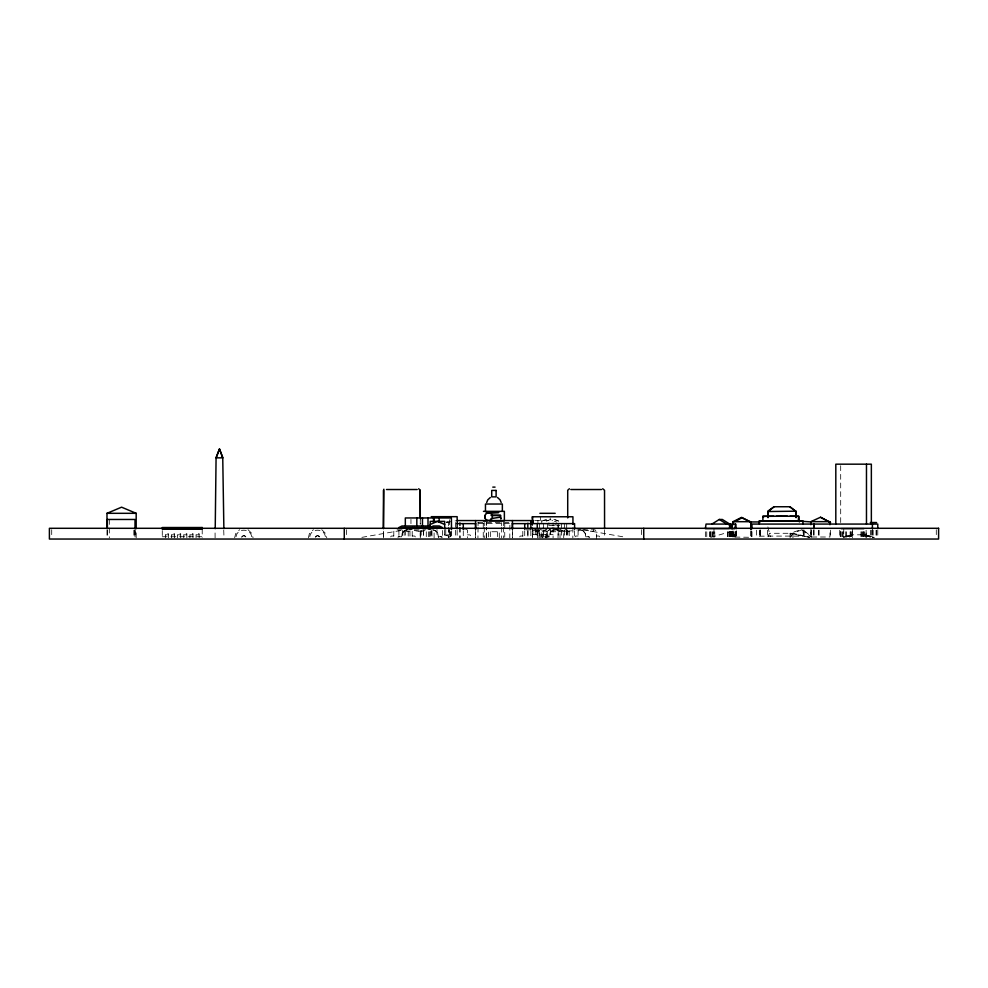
<?xml version="1.0" encoding="UTF-8"?>
<svg xmlns="http://www.w3.org/2000/svg" width="988" height="988" viewBox="0 0 988 988"><rect width="100%" height="100%" fill="white"/><g stroke="black" fill="none" stroke-linecap="round" stroke-linejoin="round"><path stroke-width="0.74" stroke-dasharray="4.94 3.71" d="M434.103 537.892L434.103 529.457M866.031 537.892L866.031 530.21M215.1 537.892L215.063 530.198M234.638 537.892L235.638 533.705L239.664 529.679M308.367 537.892L309.368 533.705L313.394 529.679M236.07 536.657C236.972 528.049 250.717 528.049 251.619 536.657M309.812 536.657C310.701 528.049 324.447 528.049 325.348 536.657M390.717 536.892L391.186 536.089L393.792 535.965M446.008 535.743L446.465 534.94L449.083 534.817M519.725 536.892L520.182 536.089L522.8 535.965M575.016 536.892L575.473 536.089L578.079 535.965M241.652 537.176L243.851 535.582L246.037 537.176M315.394 537.176L317.58 535.582L319.766 537.176M768.034 536.743L769.479 533.285L792.944 533.285L809.876 537.237M790.832 536.743L792.944 533.285L802.824 529.445L811.605 536.953M403.475 531.63L402.153 533.619L401.684 537.237M450.614 528.679L449.083 530.21L449.083 537.892M849.569 537.126L852.582 534.817L863.747 534.817L870.058 537.015M543.017 527.913L537.41 531.742L537.41 537.892M548.476 527.913L542.881 531.742L542.881 537.892L537.41 531.742L569.187 531.742L569.187 537.892M546.586 537.892L546.586 531.742L552.181 527.913M546.586 531.742L549.946 529.531M404.178 530.865L406.624 529.951M405.475 530.297L402.486 532.557L401.449 537.237M552.909 530.297L550.143 532.557L549.118 537.237M397.794 537.176L398.67 536.855M545.228 537.176L546.809 536.743M545.45 537.176L546.092 536.855M844.357 537.373L852.199 534.817L845.753 537.015M546.339 521.121L550.242 519.639L556.701 522.109M541.906 521.047L547.364 518.947M846.271 537.015L852.582 534.817M790.128 537.892L790.128 533.285L801.416 529.445L811.568 537.052M843.135 537.015L850.298 534.817M710.693 537.398L730.12 531.754L736.27 531.754L736.171 537.805L736.282 530.21M361.88 537.361L404.216 529.889M446.551 522.43L455.629 520.824M398.436 536.855L399.374 536.743M422.024 531.062L424.642 530.754M569.459 531.062L572.077 530.754M406.401 529.951L407.822 529.827M553.823 529.951L557.195 529.901M555.256 529.827C551.329 529.63 548.291 533.458 548.883 537.237M576.794 530L578.845 529.852M420.283 531.174L422.259 531.062M567.717 531.174L569.693 531.062M438.314 536.793L440.846 536.743M585.748 536.793L588.28 536.743M578.622 529.852L581.03 529.951M550.217 519.639L550.205 517.91M534.73 520.54L552.601 520.54M446.403 522.603L449.639 522.615L446.86 521.565M477.933 522.603L509.907 522.603L509.796 537.892M478.637 523.628L509.363 523.628M549.6 525.604L556.997 525.604M410.687 529.827L395.324 529.827L393.792 531.359L393.792 539.04M414.157 529.827L426.026 529.827M525.863 529.827L539.683 529.827L541.226 531.359L541.226 539.04M409.365 531.359L406.303 531.359L406.303 529.827M808.925 537.213L790.128 533.483L792.154 536.793M165.354 534.817L168.417 534.817M171.492 534.817L174.567 534.817M177.63 534.817L180.705 534.817M183.78 534.817L186.856 534.817M189.918 534.817L192.993 534.817M196.069 534.817L199.131 534.817M467.509 534.817L470.115 534.94L470.584 535.743M532.507 534.656L553.082 534.656M732.429 534.829L735.492 534.829M870.576 537.015L864.13 534.817L873.194 537.015M732.33 535.582L735.591 535.582L735.591 531.853M412.218 535.965L414.837 536.089L415.293 536.892M541.226 535.965L543.832 536.089L544.302 536.892M596.517 535.965L599.123 536.089L599.58 536.892M732.429 536.151L735.492 536.151M162.279 536.743L202.207 536.743M732.429 536.805L735.492 536.805M751.102 531.161L751.102 537.299L733.034 537.052L733.034 530.914M810.864 529.333L810.864 537.015L829.932 537.003L829.932 529.321M566.075 531.136L567.939 531.174M418.64 531.136L420.518 531.174M546.586 536.743L549.118 536.793M399.152 536.743L401.684 536.793M579.598 529.827L582.179 530.297M432.164 529.827L434.745 530.297L437.499 532.557M564.333 530.964L566.297 531.136M416.899 530.964L418.863 531.136M556.96 529.901L559.085 530.111M561.802 530.568L564.556 530.964M414.367 530.568L417.134 530.964M558.85 530.111L562.024 530.568M588.045 536.743L589.626 537.176M440.611 536.743L442.192 537.176M555.046 524.826L562.617 526.159M583.784 529.889L626.12 537.361M790.128 533.285L809.691 537.274M873.318 537.126L865.08 534.817L871.885 537.015M864.13 534.817L874.615 537.892M433.361 529.951C436.597 530.642 439.055 533.915 438.536 537.237M444.674 534.817L449.281 536.361L449.281 537.892M558.541 521.047L552.984 518.947L558.442 521.047M446.761 521.565L449.528 522.615M588.762 536.855L589.404 537.176M441.327 536.855L441.969 537.176M581.944 530.297L583.241 530.865M321.767 529.679L325.793 533.705L326.793 537.892M248.025 529.679L252.064 533.705L253.064 537.892M563.592 528.061L569.187 531.742M554.416 528.061L560.023 531.742L560.023 537.892M558.121 527.913L563.716 531.742L563.716 537.892M556.664 529.445L560.023 531.742M863.747 534.817L866.76 537.126M583.006 530.865L585.501 533.619L585.97 537.237M465.978 528.679L467.509 530.21L467.509 537.892M583.945 531.63L585.279 533.619L585.748 537.237M810.864 537.015L811.037 529.593M802.923 530.037L803.639 537.274L803.639 529.605M759.327 530.062L760.056 537.299L760.044 529.617M437.845 533.619L438.314 537.237M767.874 526.888L770.344 536.743M135.109 529.383L136.183 537.892L136.183 530.21M134.529 530.21L135.01 537.892L135.01 530.21M223.733 530.198L223.992 537.892M604.57 530.21L604.57 537.892M936.291 529.692L936.291 538.077M877.776 530.21L877.776 537.892M876.591 530.21L876.591 537.892M876.06 530.21L876.06 537.892M873.157 530.21L873.157 537.892M872.589 528.679L872.589 537.892M872.392 530.21L872.392 537.892M871.354 530.21L871.354 537.892M870.527 530.21L870.527 537.892M866.13 530.21L866.13 537.892M864.13 531.742L864.13 537.892M863.858 531.742L863.858 537.892M863.747 531.742L863.747 537.892M862.586 531.742L862.586 537.892M861.808 531.742L861.808 537.892M860.956 531.742L860.956 537.892M852.582 528.679L852.582 537.892M852.199 531.742L852.199 537.892M851.248 531.742L851.248 537.892M850.298 531.742L850.298 537.892M850.199 531.742L850.199 537.892M846.58 531.742L846.58 537.892M845.716 531.742L845.716 537.892M843.752 528.679L843.752 537.892M843.172 531.742L843.172 537.892M842.455 531.742L842.455 537.892M841.183 531.742L841.183 537.892M840.689 465.706L840.689 522.529M840.689 531.742L840.689 537.892M840.269 531.742L840.269 537.892M839.738 530.21L839.862 537.892M830.5 530.198L830.5 537.88M819.114 530.21L819.114 537.892M818.632 530.21L818.632 537.892M814.013 530.21L814.013 537.892M813.742 530.21L813.742 537.892M811.432 530.21L811.432 537.892M811.259 529.951L811.259 537.62M803.96 530.099L803.96 537.768M803.862 529.951L803.874 537.62M792.944 533.483L792.944 537.892M767.553 530.21L767.553 537.892M760.377 530.111L760.377 537.793M760.278 529.963L760.278 537.645M756.598 530.21L756.598 537.892M751.979 531.742L751.979 537.892M751.473 531.742L751.485 537.88M751.325 531.507L751.325 537.645M750.929 530.902L750.929 537.052M735.492 531.754L735.492 537.892M734.887 531.742L734.887 537.892M733.578 531.754L733.578 537.892M732.429 531.754L732.429 537.892M732.207 531.742L732.207 537.892M731.404 531.742L731.404 537.892M731.046 531.742L731.046 537.892M730.75 531.742L730.75 537.892M730.12 531.754L730.12 537.892M729.354 531.742L729.354 537.892M729.181 531.742L729.181 537.892M728.02 531.742L728.02 537.892M727.662 531.742L727.662 537.892M714.769 531.754L714.769 537.892M713.978 528.679L713.978 537.892M713.62 531.742L713.62 537.892M712.459 531.742L712.459 537.892M711.891 531.742L711.891 537.892M710.495 531.742L710.594 537.892M710.236 531.742L710.236 537.892M709.433 531.742L709.433 537.892M706.753 531.742L706.753 537.892M705.358 531.742L705.358 537.892M641.434 529.692L641.434 538.077M596.517 539.04L596.517 531.359L594.974 529.827L579.623 529.827L578.079 531.359L578.079 539.04M593.665 529.827L593.665 531.359L590.589 531.359L590.589 529.827M574.596 530.754L574.596 537.892M572.941 527.333L572.83 537.892M567.717 530.21L567.717 537.892M566.877 529.432L566.877 537.892M566.717 524.134L566.655 528.716M566.655 530.247L566.717 537.892M564.444 524.134L564.321 528.716M564.407 530.247L564.346 537.892M561.443 524.134L561.443 528.716M561.443 530.247L561.443 537.892M558.22 524.134L558.208 528.716M558.208 530.247L558.22 537.892M558.035 525.048L558.035 537.892M553.082 522.8L553.082 525.764M553.082 527.246L553.082 537.892M550.674 534.656L550.674 530.161L532.507 530.161L532.507 536.817M548.908 522.8L548.908 525.74M547.377 523.615L547.377 537.892M546.895 534.656L546.895 537.892M545.796 534.656L545.796 537.892M543.437 524.134L543.425 528.716M543.425 530.247L543.437 537.892M541.77 520.54L541.77 522.8M540.362 516.773L540.362 520.54M540.103 534.656L540.103 537.892M539.374 524.134L539.374 528.716M539.374 530.247L539.374 537.892M538.991 534.656L538.991 537.892M538.374 529.827L538.374 531.359L535.298 531.359L535.298 529.827M537.904 520.54L537.904 522.8M537.188 524.134L537.151 528.716M537.151 530.247L537.188 537.892M537.064 524.134L537.114 528.716M537.114 530.247L537.064 537.892M535.274 529.432L535.274 537.892M532.964 529.432L532.964 537.892M532.507 522.8L532.507 525.74M532.334 527.333L532.396 537.892M530.852 530.754L530.852 537.892M527.95 522.603L527.888 537.892M527.876 524.134L527.876 528.716M527.876 530.247L527.876 537.892M524.714 530.766L524.714 537.892M522.8 531.359L522.8 539.04M504.745 523.628L504.745 537.892M503.46 522.603L503.46 525.665M503.46 527.197L503.46 537.892M501.682 522.603L501.657 525.665M501.682 527.197L501.657 537.892M499.298 537.892L499.298 531.742L488.43 531.742L488.43 537.892M497.396 531.742L497.396 537.892M490.332 531.742L490.332 537.892M484.268 522.603L484.268 525.665M484.268 527.197L484.268 537.892M483.256 523.628L483.256 537.892M478.044 522.603L478.044 525.665M478.044 527.197L477.933 537.892M463.286 530.766L463.286 537.892M459.988 522.603L459.988 525.665M459.988 527.197L459.988 537.892M459.939 522.603L459.939 525.665M459.926 527.197L459.939 537.892M457.148 530.309L457.148 537.892M455.604 522.529L455.604 528.679M455.604 530.21L455.604 537.892M451.516 530.865L451.38 537.892M450.763 531.779L450.726 537.892M450.676 531.779L450.676 537.892M449.478 519.713L449.478 528.802M449.478 530.309L449.478 537.892M448.379 522.603L448.367 525.665M448.367 527.197L448.379 537.892M445.749 529.457L445.749 537.892M444.575 530.247L444.563 537.892M442.377 530.482L442.377 537.892M436.98 529.457L436.98 537.892M431.966 531.174L431.966 537.892M431.237 530.309L431.237 537.892M430.212 531.174L430.212 537.892M429.78 531.779L429.792 537.892M428.36 531.754L428.36 537.892M426.297 531.779L426.297 537.892M423.531 530.247L423.531 537.892M423.506 530.247L423.42 537.892M421.147 530.247L421.197 537.892M412.218 531.359L412.218 539.04M410.959 519.379L410.959 523.652M409.971 531.174L409.971 537.892M408.217 531.174L408.217 537.892M405.327 530.223L405.327 537.892M404.141 530.482L404.141 537.892M402.363 530.482L402.363 537.892M398.917 530.482L398.917 537.892M346.566 529.692L346.566 538.077M202.207 529.062L202.207 537.892M199.131 537.892L199.131 533.668L196.069 533.668L196.069 537.892M192.993 537.892L192.993 533.668L189.918 533.668L189.918 537.892M186.856 537.892L186.856 533.668L183.78 533.668L183.78 537.892M180.705 537.892L180.705 533.668L177.63 533.668L177.63 537.892M174.567 537.892L174.567 533.668L171.492 533.668L171.492 537.892M168.417 537.892L168.417 533.668L165.354 533.668L165.354 537.892M162.279 530.593L162.279 537.892M133.849 530.21L133.849 537.892M109.322 519.466L109.322 537.892M107.383 530.21L107.383 537.892M106.988 530.21L106.988 537.892M51.709 529.692L51.709 538.077M759.327 536.2A52.438 1.149 0 0 1 802.923 536.188M241.776 536.892A2.309 2.309 0 0 1 245.926 536.892M315.505 536.892A2.309 2.309 0 0 1 319.655 536.892M475.574 529.222L475.574 537.892L475.574 529.222M512.426 529.222L512.426 537.892L512.426 529.222M420.271 524.072L420.271 519.466L420.233 524.072M420.283 537.892L420.283 530.21L420.246 537.892M486.318 525.665L486.318 522.603L486.294 525.665M486.318 537.892L486.318 527.197L486.294 537.892M383.43 537.892L383.43 530.21L383.393 537.892"/><path stroke-width="1.48" d="M475.574 523.442L475.574 529.222L475.574 520.565M512.426 523.442L512.426 529.222L512.426 520.565M215.223 528.654L216.076 457.852L219.472 448.96L222.868 457.852L216.076 457.852L219.472 448.96L222.745 457.852L223.868 528.654M730.75 528.679L730.058 524.072L729.354 528.679L705.358 528.679L706.05 524.072L735.591 524.072L734.887 528.679L731.404 528.679M383.43 490.283L383.43 528.679L383.875 489.196M486.676 502.484L487.788 499.842L490.332 497.495M768.059 517.687L768.059 511.537L774.086 506.758L789.82 506.745L796.081 511.525L796.081 517.675M774.086 506.758L767.824 511.191L767.837 517.329M711.903 524.072L719.301 519.466L722.339 519.466L732.207 525.604L732.207 528.679M735.949 521.182L741.877 517.786L750.102 521.849M751.325 522.294L741.593 517.354L733.022 521.701L733.022 524.776M409.378 529.247L412.823 527.53M411.119 529.247L414.577 527.53M820.522 517.243L830.5 522.529L820.522 517.243L810.864 521.652L810.864 524.727M430.212 524.455L437.437 521.38L444.674 524.455M106.988 528.679L106.988 513.315L121.586 507.177L136.183 513.315L136.183 528.679M500.521 517.107L490.999 518.651M767.306 520.775L759.327 520.849L759.327 523.912M769.837 520.762L772.591 520.75M787.51 516.242L762.884 516.329L762.884 520.935A47.387 1.037 0 0 1 796.476 520.898L811.037 521.923M773.888 516.255L762.884 516.329L763.551 517.341M776.16 516.242L780.681 516.242M775.382 520.738L802.923 520.824L802.923 523.899M492.79 487.121L495.05 487.121M569.397 488.751L567.717 490.283L567.717 517.922M602.705 488.751L604.533 490.283L604.57 528.679M386.469 489.517L417.208 489.517M570.792 489.517L601.507 489.517M483.453 511.352L504.374 511.352L504.374 520.861L501.311 520.861M106.988 513.315L136.183 513.315M539.868 513.315L555.194 513.315M491.308 515.193L500.521 515.193L500.904 519.021L500.521 517.873M491.308 515.575L500.521 515.575M780.779 516.242L798.687 516.304L799.354 521.923M431.237 516.675L457.148 516.675L457.148 528.802M457.148 520.565L530.852 520.565L530.852 529.333M532.458 520.54L532.915 522.8L532.458 516.773M483.453 520.861L487.208 520.861M489.776 520.861L500.57 520.861M530.852 522.529L532.396 522.529M870.329 522.529L876.591 522.529M457.148 523.628L475.574 523.628M512.426 523.628L574.596 523.615L574.596 529.333M729.181 525.604L732.207 525.604M430.212 525.986L401.993 525.986L398.917 527.53L442.377 527.53L439.302 525.986L433.287 525.986L430.212 527.53L430.212 521.38L444.674 521.38L444.674 528.901M162.279 528.679L202.207 528.679M462.903 528.679L465.978 528.679M841.183 528.679L863.858 528.679M786.584 520.738L759.327 520.849L760.044 521.948L751.102 521.948L751.102 529.63M789.548 520.75L797.6 520.787M789.955 516.255L798.687 516.304L798.267 520.911M418.677 488.751L420.246 490.283L420.271 517.922L420.209 490.283M427.359 527.53L430.817 529.247M425.606 527.53L429.064 529.247M719.301 519.466L726.711 524.072M497.495 497.495L500.052 499.842L501.163 502.484M789.82 506.745L796.081 511.525M811.259 522.269L810.864 521.652L829.932 521.652L829.932 524.714M768.059 511.537L795.846 511.179L795.846 517.317M733.578 522.541L733.022 521.701L750.929 521.689L750.929 529.37M735.591 524.072L736.282 528.679M877.776 528.679L877.776 524.072L751.979 524.072L751.979 528.679M872.392 524.072L872.392 528.679M871.354 524.072L871.354 464.175L835.811 464.175L835.811 524.072M866.476 464.175L866.476 524.072M814.013 524.072L814.013 528.679M813.742 524.072L813.742 528.679M643.731 528.296L643.731 539.04M572.941 524.319L572.941 516.773L532.334 516.773L532.334 524.319M532.631 520.54L532.754 522.8M524.714 523.628L524.714 529.333M502.361 511.352L502.361 504.028L485.466 504.028L485.466 511.352M485.157 515.193L485.157 518.268M463.286 523.628L463.286 529.333M451.516 529.457L451.38 517.959L405.327 517.959L405.327 525.616M439.166 517.959L439.166 522.294M434.103 517.959L434.103 522.294M433.534 517.959L433.534 522.294M428.002 517.959L428.002 526.641M422.456 517.959L422.456 526.641M416.825 517.959L416.825 526.641M344.269 528.296L344.269 539.04M135.01 528.679L135.01 519.466L107.383 519.466L107.383 528.679M496.112 490.431L491.715 490.431L491.715 496.865L496.112 496.865L496.112 490.431M498.594 512.5L486.318 512.883L498.594 512.5M202.207 527.53L162.279 527.53L162.279 529.062L202.207 529.062L202.207 527.53M938.6 528.296L49.4 528.296L49.4 539.04L938.6 539.04L938.6 528.296M486.491 519.923A3.841 3.841 0 0 0 492.444 516.971A3.841 3.841 0 0 0 486.911 513.291A3.841 3.841 0 0 0 486.491 519.923"/></g></svg>
